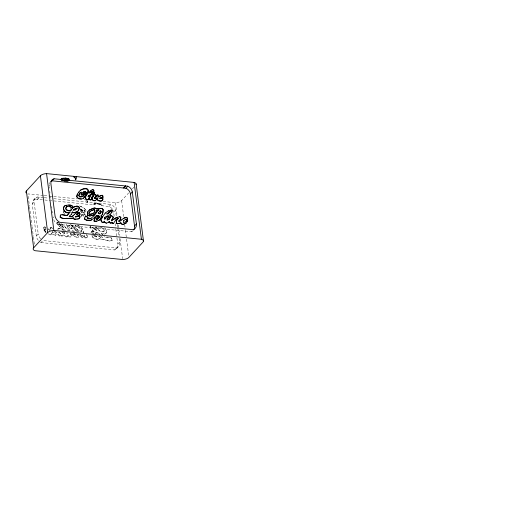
<?xml version="1.0" encoding="UTF-8"?>
<svg xmlns="http://www.w3.org/2000/svg" width="517" height="517" viewBox="0 0 517 517"><rect width="100%" height="100%" fill="white"/><g stroke="black" fill="none" stroke-linecap="round" stroke-linejoin="round"><path stroke-width="0.39" stroke-dasharray="2.58 1.94" d="M46.091 227.493L44.74 226.866L43.338 227.558L43.454 228.314L44.979 229.891L45.257 228.65L45.903 228.966M44.979 229.891L45.257 228.65M112.15 208.823A6.372 5.06 42.6 0 0 109.081 206.47L102.056 205.76L100.86 204.913L100.867 204.37L97.164 203.407L94.094 203.381L93.409 204.894L51.125 200.635M81.331 215.97L81.143 214.898M58.88 222.756C51.849 220.229 65.194 231.739 66.299 231.215M57.077 222.22C58.033 226.498 62.357 228.411 65.678 230.653M66.719 233.051L67.107 233.29L67.126 232.863M67.107 233.29L67.223 232.76M80.943 209.463L81.802 209.508L82.907 210.723C82.804 212.442 80.154 209.85 81.227 209.178M90.197 226.026L90.107 226.666C91.354 230.22 94.999 233.296 98.85 233.077L100.078 235.009M90.294 225.923L90.204 226.562C91.373 230.052 94.585 232.482 98.152 233.109M92.485 235.209L96.582 236.993L96.201 236.256L93.034 235.261M96.582 236.993L96.291 236.153L93.125 235.164M69.73 230.362L68.354 228.882L66.441 224.242L68.263 228.986L69.782 230.143M69.091 225.444L68.671 226.032L68.955 227.028L69.95 228.372L70.997 228.792L72.218 228.255L69.536 225.354L69.091 225.444L72.121 228.359M86.365 234.647L87.295 236.191L87.457 237.549L87.386 236.088L86.462 234.55M72.942 233.561L74.002 234.576L75.708 234.977L75.527 234.117L74.248 233.425M70.823 224.966L76.768 231.642L70.913 224.863L72.761 226.116L72.949 225.709L75.572 229.374L79.198 232.114M72.761 226.116L72.949 225.709M75.243 225.347L74.887 226.233C75.637 229.154 78.571 230.75 81.298 231.422C83.147 229.063 77.188 226.317 75.243 225.347C77.427 226.782 81.033 228.055 81.944 231.131M91.27 231.79L91.057 232.805M95.167 226.905L100.46 231.687L101.235 231.971L104.007 231.467L104.221 230.13L103.335 228.378L100.085 227.241M64.147 230.724L59.623 228.236L57.982 228.889L57.917 229.962M57.982 228.889L58.007 229.865M99.393 227.441L97.364 228.372L96.298 227.073L96.853 226.284M98.682 239.248C96.524 239.461 92.22 238.305 91.755 235.216C91.955 238.169 96.065 239.739 98.682 239.248L98.999 238.195L100.111 238.983L105.623 239.823L109.404 241.051L112.047 240.508M84.155 199.556L85.751 199.717L86.914 202.658L88.058 199.943M86.914 202.658L87.968 200.777M70.222 233.406L71.178 235.112L70.932 236.528L71.275 235.015L70.312 233.309M81.188 216.287L81.44 215.382L80.671 213.695M64.425 214.174L63.578 211.931L64.334 214.271M51.571 234.033L51.409 233.632L55.002 235.28L55.81 235.009L56.146 234.434L55.287 232.243M106.521 232.76L106.476 230.588L104.589 227.654M71.818 231.668L72.283 230.873L74.81 231.261M91.179 231.894L92.381 231.235L96.375 233.93M81.279 216.184L81.033 216.474M33.191 200.422L35.44 197.998A6.372 5.06 42.6 0 1 37.308 197.009L43.434 197.623M38.284 240.302A7.723 6.133 42.6 0 1 36.339 236.01L32.235 204.021A6.372 5.06 42.6 0 1 35.427 199.051L37.308 197.009M32.235 204.021L34.122 201.973A6.372 5.06 42.6 0 1 35.078 198.373M49.025 185.79L49.968 184.763M37.515 199.265L39.402 197.216L37.567 199.271M36.339 236.01L38.219 233.962L34.122 201.973M53.122 217.78L54.065 216.752M45.806 232.547L43.835 229.813L46.336 232.934M50.382 229.27L50.084 227.926L50.472 229.167M40.404 242.195A7.723 6.133 42.6 0 0 41.005 242.557L42.892 240.515L116.525 247.927A7.723 6.133 42.6 0 0 119.621 242.163L118.904 236.56M53.632 219.686A7.723 6.133 42.6 0 0 57.794 224.326L58.738 223.305M59.067 223.693C67.359 229.975 61.788 227.616 59.003 223.745C61.407 226.633 68.218 231.002 59.274 223.609M86.255 200.984L86.74 200.46M55.81 235.009L55.093 235.177L51.5 233.535L51.131 234.576L50.285 234.931L48.327 234.356M84.051 210.154C87.347 218.122 81.072 205.785 86.165 211.705M61.743 231.545C62.253 233.005 66.68 234.808 63.985 231.971M84.904 212.868L84.394 213.25L82.972 212.649L79.961 208.81M72.07 228.579L70.047 228.268L68.767 225.929M72.283 230.873L74.713 231.364M67.682 236.443L68.128 236.062L67.83 235.28L69.323 236.767L70.318 236.98M75.708 234.977L74.099 234.472L73.039 233.464M70.855 233.206C72.244 236.437 82.81 240.528 76.387 233.671M80.82 235.009C77.246 232.56 83.315 237.219 84.717 236.23L84.407 234.828M77.207 224.895C80.322 226.31 83.683 228.953 83.741 232.585C83.347 228.921 80.271 226.427 77.117 224.992M80.73 235.112L81.466 235.487M81.369 235.584L82.164 235.681M109.081 206.47L110.961 204.422A6.372 5.06 42.6 0 1 113.139 205.818L113.604 206.283A6.372 5.06 42.6 0 1 115.524 210.173L116.338 216.571M82.074 235.778L84.717 236.23M91.477 231.474L92.285 231.338L93.848 232.075L96.285 234.033M103.18 201.468L115.465 202.709A5.861 2.585 -7.3 0 0 121.624 200.577L128.643 192.951M132.417 188.847L135.118 185.92M96.912 230.408L94.676 228.572L92.2 227.383C96.53 231.939 99.632 230.66 92.297 227.28L94.456 229.205L97.009 230.311M114.147 216.216L113.637 212.216L115.524 210.173M104.007 231.467L100.556 231.584L95.264 226.801M109.714 237.245L111.317 237.872L112.241 240.347L111.226 237.975C109.055 236.379 106.101 238.279 104.046 236.612M41.005 242.557L114.638 249.976A7.723 6.133 42.6 0 0 117.734 244.205L119.621 242.163M114.638 249.976L116.525 247.927M57.794 224.326L131.428 231.739L133.315 229.697M116.499 248.658L118.387 246.615M112.338 240.243L109.307 241.155L98.999 238.492M49.994 228.023L51.261 227.583L53.807 228.837M82.933 211.059L82.209 211.104L81.033 209.359M68.128 236.062L66.415 237.012L63.061 234.841M71.023 236.424L70.228 237.083L69.233 236.864L67.733 235.384L68.031 236.166M43.338 227.558L44.643 226.969L46 227.59M50.349 227.732L51.17 227.68L53.71 228.941M89.144 217.082L88.394 217.411M57.891 228.992L59.533 228.34L62.984 229.936M87.547 237.445L84.827 238.078L82.449 237.697L77.705 234.104M82.041 231.034L81.395 231.319C78.662 230.653 75.728 229.05 74.984 226.129M93.409 204.894L96.123 204.021L98.637 204.267L100.86 204.913L101.578 204.687L102.056 205.76M82.907 232.76L83.838 232.482M105.623 233.729L104.524 234.059L101.468 233.425L102.663 234.757M97.694 228.223L96.963 227.978L96.395 226.969M43.745 229.916L46.524 231.81M88.491 217.308L88.892 217.23M83.961 210.257L85.247 210.936L86.688 212.707M78.506 237.284C75.56 237.432 72.632 235.416 70.945 233.102M108.143 237.135L105.668 237.213L104.137 236.508M86.662 237.891L82.546 237.6L77.802 234.001M50.375 234.834L46.86 233.264M62.486 235.933L61.575 235.901L60.308 234.886L60.062 236.075L59.268 235.914L54.227 230.336M63.488 212.035L63.862 212.086L63.119 211.117M43.389 195.445L27.899 193.888L29.437 205.895M44.184 195.529L49.781 196.092M50.582 196.176L52.98 196.415M53.781 196.492L76.962 198.832M44.236 197.701L48.223 198.108M53.8 198.67L110.961 204.422M35.427 199.051L43.945 199.911M44.746 199.989L50.33 200.551M99.994 227.344L103.238 228.475L104.221 230.931M56.986 222.316L58.783 222.859M84.484 213.146L81.738 211.337L80.051 208.706M94.301 204.564L94.094 203.381L96.123 204.021L95.012 203.207L98.637 204.267L97.164 203.407L100.052 204.57L99.723 203.982L100.86 204.913M96.679 236.889L92.582 235.106M79.495 205.876L83.541 207.692L86.675 210.626M80.342 206.296L83.45 207.789L86.585 210.729M51.991 232.03L53.438 232.288L52.133 231.202M51.9 232.133L53.341 232.385L52.114 231.383M64.883 233.529L63.261 232.818M85.777 215.208L82.856 213.657L80.135 210.219M85.68 215.311L82.765 213.76L80.18 210.593M100.867 204.37L101.752 205.165M70.26 224.559L72.858 226.019M45.166 228.753L45.813 229.07M92.485 232.818L93.377 233.27M94.197 233.833L92.394 232.921L93.564 233.729M66.506 236.909L63.158 234.737L62.389 236.03L61.484 236.004L60.211 234.983L60.424 235.364M73.511 233.18L75.805 234.621M59.92 236.127L55.765 231.5M81.13 209.275L82.843 211.162M98.482 236.146L100.634 237.161L102.793 237.477L102.269 237.225M66.816 232.947L67.197 233.193M45.076 229.794L43.551 228.21L43.434 227.454M77.918 231.616L75.482 229.477L72.858 225.813M75.133 210.749L76.044 211.408M61.058 223.777L64.993 226.743L68.561 230.892M60.967 223.88L64.896 226.84L68.47 230.996M43.977 229.871L46.427 231.907M83.638 216.061L80.794 212.791M83.541 216.164L80.704 212.888M58.744 232.094L60.644 233.432L59.442 231.849M58.647 232.198L60.554 233.535L59.352 231.952M48.023 228.663L49.71 230.136M48.495 229.257L50.181 230.731M71.385 210.18L72.218 211.001M76.296 233.774L77.479 234.957L78.416 237.381M94.094 203.381L95.005 204.305M100.447 235.578L102.702 237.574A5.849 4.647 42.6 0 1 100.537 237.264L98.392 236.243L96.769 234.453M101.862 234.027L101.377 233.529C103.335 234.459 106.243 234.401 106.838 232.23L105.507 228.385M70.454 211.627L71.197 212.455M70.357 211.724L71.107 212.558M72.121 211.104L72.994 212.151M61.833 231.448L62.66 232.443M54.259 231.086L56.056 234.537M63.888 232.075L64.793 233.632M98.76 233.18L99.981 235.112M102.204 234.285L102.566 234.86M70.583 208.073L71.01 208.92M86.959 201.016L87.399 202.134M84.316 234.925L84.62 236.334M121.624 200.577L123.673 216.584M124.7 224.591L125.314 229.393M125.418 230.194L128.798 256.606M115.465 202.709L117.204 216.313M118.335 225.121L119.666 235.526M120.08 238.725L122.639 258.739M117.365 224.565L117.676 226.963M117.773 227.764L118.8 235.765M115.071 223.415L115.685 228.21M115.789 229.012L117.734 244.205M49.128 186.585L49.335 188.188M49.742 191.387L49.949 192.983M50.356 196.182L50.563 197.785M51.687 206.58L51.894 208.183M52.301 211.382L52.508 212.978M29.534 206.697L31.996 225.903M32.099 226.704L33.327 236.314M33.431 237.109L34.458 245.116M91.115 232.211L91.154 232.702M69.827 230.259L69.885 231.215M113.145 210.464A6.372 5.06 42.6 0 1 113.637 212.216M40.643 238.783A7.723 6.133 42.6 0 1 38.219 233.962M132.888 230.828A7.723 6.133 42.6 0 1 131.428 231.739M49.076 184.091A6.372 5.06 42.6 0 1 49.671 182.611"/><path stroke-width="0.78" d="M116.344 221.703L116.719 223.234L117.617 223.674L119.459 223.286M84.717 218.025L84.904 219.382L87.735 220.462L90.074 220.559L91.845 219.686M102.915 197.326L102.437 195.387L99.322 196.214M94.1 208.086L95.555 208.138L96.821 208.926C98.805 208.907 102.075 207.168 103.232 209.637L102.282 214.613M81.124 192.893L81.24 194.702L82.377 194.993M120.7 218.555L120.778 217.353L119.485 216.765M100.136 210.942L101.093 211.498L100.388 213.637M102.844 199.504L102.605 197.992M87.476 212.784L87.425 215.046L89.7 215.912M96.492 199.123L97.448 198.03C96.427 200.712 100.589 202.425 102.586 200.215M97.778 198.269L97.623 200.195L101.145 201.068M89.254 197.345L89.383 195.988L88.323 196.227M60.224 215.744L60.56 217.528L63.41 218.62L65.187 218.523M84.937 192.408L85.137 191.426M123.718 220.669L123.369 222.601L125.534 221.967M94.579 211.783L94.766 210.432L94.294 209.579L90.953 210.865M76.096 177.803L75.366 179.916L75.85 179.386L76.277 176.601M66.079 207.317L65.801 208.577L66.241 209.863L69.22 210.949L70.616 210.458L72.548 208.17M92.42 198.095L92.155 199.174L93.17 200.667L95.18 200.758L96.078 199.917M111.762 212.422L112.124 210.07L110.418 210.264M120.784 222.821L121.43 223.964L122.865 224.514L125.928 223.26L127.298 221.515M61.122 179.483L61.329 178.475L65.53 178.061L68.671 178.662L69.769 180.349L127.751 186.191A6.372 5.06 42.6 0 1 132.307 191.936L136.404 223.926A7.723 6.133 42.6 0 1 133.315 229.697L59.681 222.278A7.723 6.133 42.6 0 1 55.009 215.731L50.912 183.742A6.372 5.06 42.6 0 1 54.098 178.772L61.122 179.483L61.42 180.078L64.535 180.976L67.055 181.221L69.769 180.349M87.961 192.246L88.161 190.327L87.638 189.293L85.783 188.744L83.121 189.009M68.166 180.937L68.671 178.662L67.055 181.221L67.688 178.3L65.743 181.002L66.622 178.326L64.535 180.976L65.53 178.061L63.119 180.672L63.055 178.132L62.311 180.33L61.329 178.475L61.42 180.078M89.176 212.713L88.795 214.025L89.538 214.452L92.86 213.657L93.997 212.765M93.06 195.206L93.099 194.088L91.444 194.547M77.421 194.127L76.826 196.402L77.298 197.462L78.707 198.522L81.389 198.955M93.338 192.802L93.874 194.205M104.97 217.198L104.544 218.723L105.009 218.995M94.437 198.069L94.43 198.554L95.147 198.638M85.796 196.408L85.583 198.489L87.211 199.633M116.661 220.623L116.254 221.806L116.622 223.338L117.527 223.777L120.183 223.06M85.273 193.313L85.596 191.503L85.04 191.523M87.948 211.401L87.328 215.143L89.609 216.009L90.527 215.835M94.469 218.762L94.042 221.16L95.787 221.45L98.379 220.494M112.099 222.413L112.538 223.564L113.404 223.46M109.132 221.683L110.134 223.04L111.058 223.195L112.189 222.31L111.918 222.737M78.487 210.303L79.263 207.776C78.687 205.462 75.676 206.257 74.131 206.987M92.323 198.198L93.15 196.273M94.223 194.011L94.598 192.802L94.275 192.253M89.086 212.817L89.37 212.196M79.243 194.043L78.881 195.523L79.715 196.815L82.229 196.647M89.79 196.841L89.279 198.935L90.74 200.008M64.127 206.419C61.982 209.863 65.762 213.463 69.297 212.565M85.266 216.629L84.626 218.129L84.807 219.486L87.638 220.565L89.984 220.662L91.748 219.79L94.876 217.095M110.47 211.169L109.281 212.765M92.104 191.516C92.717 190.14 86.843 194.903 91.05 192.479M68.606 213.644L69.207 212.83M68.916 213.023L68.076 214.445M71.32 214.426L72.167 212.59L75.598 212.422L77.304 211.634M96.479 196.557L97.474 194.974L98.004 194.896L98.379 196.983M92.653 197.274L93.771 195.374M127.208 221.619L127.777 220.468L126.904 220.895M88.433 195.949L88.052 196.667L88.413 196.124M85.932 194.47L86.934 192.234L87.78 192.498M87.05 192.156L84.135 197.63M95.929 212.151L96.841 210.316L97.015 210.652L98.702 209.863L94.243 215.602L90.54 218.71L87.399 218.814L87.115 216.726L85.867 216.248M95.671 198.257L96.569 196.46M88.788 198.302L89.344 197.242M99.141 217.521L99.419 216.539L98.863 215.751L97.894 215.576L96.369 215.634L94.785 217.198M91.393 199.42L91.942 198.399L91.263 198.14L93.157 195.103M79.644 193.248L78.784 195.626L79.618 196.919L82.138 196.751L83.541 195.924M95.651 196.479L96.143 195.575L95.955 194.747L95.147 194.405L94.314 194.806M120.19 219.576L120.875 217.256L119.576 216.662L115.407 218.174L113.475 219.454M60.618 214.969L60.095 217.295C63.966 219.518 68.858 218.058 73.11 218.071M88.297 199.239L88.879 198.198M84.517 194.754L85.37 193.209M107.665 218.575L107.045 220.087L108.622 219.589M108.958 222.006L109.229 221.58L110.231 222.943L111.73 222.827M109.636 218.575L110.399 217.114M86.3 195.516C85.059 196.783 84.917 199.484 87.121 199.736L87.644 199.575M95.988 200.021L97.151 198.185M83.916 193.119L84.336 192.453L84.051 191.665L82.63 193.003L82.991 193.597L83.547 193.436M116.564 220.727L117.605 218.969M98.669 218.355L99.238 217.424M83.095 192.266L82.726 192.906L83.315 193.532M100.078 219.518L101.041 217.864L101.313 215.331M101.132 217.76L99.296 220.171M79.25 218.355L80.07 216.817L79.418 215.809L75.301 217.05L75.592 216.274M79.851 217.392L79.347 218.258L77.686 219.163M90.229 196.072L90.876 195.019M65.982 207.414L66.855 206.632M92.873 192.828L93.92 190.372L92.853 189.552L91.916 190.043M90.32 195.969L89.183 199.039L89.693 199.808L91.115 199.788M84.84 196.55L83.276 198.334M101.603 218.232L105.274 212.998M102.683 216.533L100.88 220.307L101.5 221.806L102.366 222.523L103.335 222.504L104.486 221.289L104.382 222.026L106.263 223.228L108.473 222.375M94.999 213.644L96.02 212.048M94.669 197.707L94.333 198.651L95.761 198.153M93.9 212.868L94.669 211.686L94.857 210.335L94.385 209.475L91.05 210.762L89.88 211.789M83.993 193.881L85.034 192.305M109.972 211.996L110.431 210.955L106.916 213.96M78.836 192.04L77.33 194.23L76.729 196.499C77.46 199.207 81.292 199.827 83.366 198.237M109.048 219.428L110.496 217.011L108.428 217.806M113.307 223.557L115.97 219.764M92.556 196.182L91.554 198.341M93.583 192.466L93.228 193.642L94.1 194.146M86.203 195.613L87.644 193.694M107.568 218.678L108.047 218.064M111.433 220.481L113.242 217.256L111.827 216.016L110.108 215.873M67.546 215.137L68.173 214.342M91.024 199.892L91.49 199.316M95.102 197.177L95.742 196.376M110.276 214.316L111.853 212.319L112.215 209.973L108.441 210.858M74.545 214.309L72.386 216.339M96.834 195.743L97.907 194.999L97.991 196.971L98.747 196.589M98.65 212.726L100.246 210.645L101.183 211.395L101.158 212.364L99.859 213.889L98.262 213.418L98.424 212.952M94.572 197.804L95.193 197.074M84.607 194.657L82.804 196.46M91.651 192.046L92.194 191.413M94.004 194.25L94.689 192.705L94.372 192.15L93.978 192.311M79.547 193.352L80.258 192.531M78.746 192.143L80.361 190.282L82.3 189.209M69.11 212.933L69.575 212.416L69.207 212.661C63.895 214.729 60.851 205.475 66.771 205.255M120.28 219.473L118.477 221.147L119.983 221.076M71.417 214.322L69.175 216.403L71.404 216.423M26.16 192.919A5.861 2.585 -7.3 0 1 26.373 190.986L40.41 175.741A5.861 2.585 -7.3 0 1 46.569 173.609L73.976 176.368L75.85 179.386M50.75 181.48A6.372 5.06 42.6 0 1 52.211 180.821L54.098 178.772M73.976 176.368L73.492 176.898L74.803 177.027L75.288 176.504L134.136 182.43A5.861 2.585 -7.3 0 1 136.049 184.763M33.65 247.817L47.687 232.572A5.861 2.585 -7.3 0 1 53.846 230.44L141.412 239.261A5.861 2.585 -7.3 0 1 142.938 242.163L128.901 257.408A5.861 2.585 -7.3 0 1 122.742 259.534L35.175 250.719A5.861 2.585 -7.3 0 1 33.65 247.817L26.373 190.986M86.934 192.234L87.315 192.421M96.143 195.575L95.05 194.508M96.841 210.316L96.918 210.755L97.422 210.406M89.874 218.769L91.076 218.355M103.038 210.238L103.032 212.416L102.372 214.51L101.629 215.266M125.612 185.978L123.725 188.02L125.657 185.978M52.211 180.821L125.864 188.24L127.751 186.191M133.638 229.981A7.723 6.133 42.6 0 0 134.523 225.974L130.426 193.985L132.307 191.936M134.523 225.974L136.404 223.926M94.378 218.865L95.374 217.786M87.554 193.797L88.989 192.259M71.352 209.682L69.31 210.846L66.338 209.766L65.892 208.474M90.617 194.618L92.233 193.384M93.68 195.478L94.411 194.702M87.858 211.505L89.286 210.031L93.267 208.254M95.096 213.54L93.79 214.885L91.987 215.712M74.228 209.223L73.252 210.232L76.658 208.797M98.327 213.056L98.747 212.623M98.76 218.252L97.073 219.389L96.511 219.486L96 218.853L98.831 217.457M88.892 192.363L90.378 190.922M82.946 194.844L84.084 193.778M83.45 193.539L84.013 193.022M87.942 199.556L88.388 199.135M90.785 195.122L92.265 194.121M121.288 220.093L124.855 217.625M123.621 220.772L126.019 218.988L126.503 220.197L127.053 219.887M115.879 219.867L117.508 218.433L118.425 218.271L117.508 219.072M74.448 214.406L76.096 212.965M89.279 212.3L89.971 211.686M108.383 222.472L109.048 221.903M101.823 200.855C103.762 199.937 102.282 198.056 103.012 197.229L102.87 195.756L102.172 195.187L98.657 196.686M108.04 216.565L104.583 219.266L104.873 217.302L106.735 216.274M125.444 222.071L127.001 220.791M119.886 221.179L121.379 219.99M90.96 192.576L91.742 191.943M72.451 208.273C73.937 206.651 78.274 204.667 79.353 207.672C79.198 211.246 75.359 213.502 72.076 212.694M88.336 196.053L89.15 195.4M107.956 218.168L109.507 217.185M108.337 212.448L110.425 211.13M107.013 213.864L108.066 213.553M85.176 216.733L85.958 216.145L86.746 216.261L87.444 217.334L87.496 218.71L89.971 218.665M105.177 213.101L108.538 210.762M107.975 213.657L109.371 212.661M80.271 190.385C82.365 188.899 85.305 187.968 87.735 189.19L88.2 191.458L87.683 192.602L87.224 192.524M95.283 217.89L97.08 216.668L98.779 216.61L98.734 217.56L96.278 218.523M89.855 195.109L90.714 194.515M93.887 214.781L90.43 215.938M75.999 213.069L78.83 212.157L79.889 213.282L79.831 214.742L78.584 215.899L75.501 216.371M90.281 191.025L92.013 189.946M67.637 215.033L66.15 215.544L62.014 214.755M106.638 216.371L110.367 214.212M74.138 209.327L77.395 207.983L75.579 209.618L74.351 210.031M90.637 192.085L92.188 191.316M89.195 210.135L94.197 207.983M126.019 223.157L122.962 224.41L121.521 223.867L120.875 222.724L120.093 223.163M108.531 219.693L109.145 219.331M91.296 193.907L93.609 191.943M73.343 215.815L71.307 216.526M89.053 195.497L89.945 195.012M79.133 215.957L76.361 216.817L75.256 216.642M123.091 218.529L126.083 217.263L127.576 218.135L127.654 218.885L126.406 220.294L125.922 219.085L125.34 219.279M64.664 205.837C67.281 205.107 71.359 203.905 73.11 206.826L72.257 208.047L69.297 206.457M72.787 207.744L72.096 207.847L71.301 207.026L69.388 206.354L67.494 206.548M66.26 206.955L67.591 206.445M83.457 191.988L83.961 191.762L84.239 192.557M98.282 220.597L99.393 220.068M80.167 192.628L81.408 192.091L80.988 193.888L81.427 195.09L83.037 194.747M93.719 192.421L94.314 192.214M101.72 215.169L101.022 215.492L101.319 216.694M101.578 198.024L99.981 198.489L99.742 198.095M107.943 216.668L111.168 215.628L113.016 216.636L113.242 217.625L111.375 220.856L115.498 218.077L117.294 217.437M78.539 213.728L76.387 214.49L78.636 213.624L76.477 214.387L77.64 214.219M92.95 213.553L90.921 214.258L88.892 213.922M75.068 208.803L77.298 208.08M76.826 212.565L78.733 212.261L79.876 213.876L79.191 215.608L77.027 216.248M87.554 199.678L88.032 199.452M78.578 218.814L74.377 219.234L73.724 218.937L73.343 217.812L72.315 218.497L66.15 218.297M98.017 210.141L99.199 209.786M92.33 189.771L93.125 189.784L93.939 190.941M97.933 219.072L96.608 219.382L96.097 218.749M111.465 220.753L112.086 220.591M96.912 221.121L94.139 221.056L94.113 219.809M60.528 215.072L62.105 214.652L66.971 215.421M95.27 200.654L93.267 200.57L92.246 199.077M107.484 219.925L107.122 219.557M117.417 218.529L118.335 218.368M96.983 216.765L98.682 216.713L98.876 217.101M69.653 216.255L69.265 216.3L70.357 216.468M106.903 213.941L107.387 213.883M96.278 215.738L98.766 215.854L99.38 217.043M68.606 205.152L71.359 205.411L73.013 206.929M88.665 195.943L89.363 196.253M118.852 221.05L119.072 221.237M99.955 213.792L98.249 213.082M76.128 219.273L74.474 219.137L73.304 217.993M92.627 194.133L93.202 194.631M101.048 197.733L101.784 197.895M94.721 208.047L96.731 209.03C98.715 209.01 101.985 207.272 103.135 209.734M125.993 217.36L127.486 218.232L127.563 218.988M106.353 223.124L104.473 221.929L104.576 221.186L103.426 222.4L102.463 222.42L100.97 220.203M85.292 191.484L85.518 192.486M97.358 198.134L97.687 198.366M112.913 223.667L112.073 222.659M79.321 215.912L79.973 216.92M61.975 178.294L62.311 180.33M136.145 183.916L143.461 241.019M134.136 182.43L141.412 239.261M46.569 173.609L53.846 230.44M40.41 175.741L47.687 232.572M68.671 178.662L68.871 180.679M125.864 188.24A6.372 5.06 42.6 0 1 128.042 189.636L128.507 190.094A6.372 5.06 42.6 0 1 130.426 193.985M101.875 197.791C100.854 199.161 98.062 198.257 101.138 197.63L101.875 197.791"/></g></svg>
